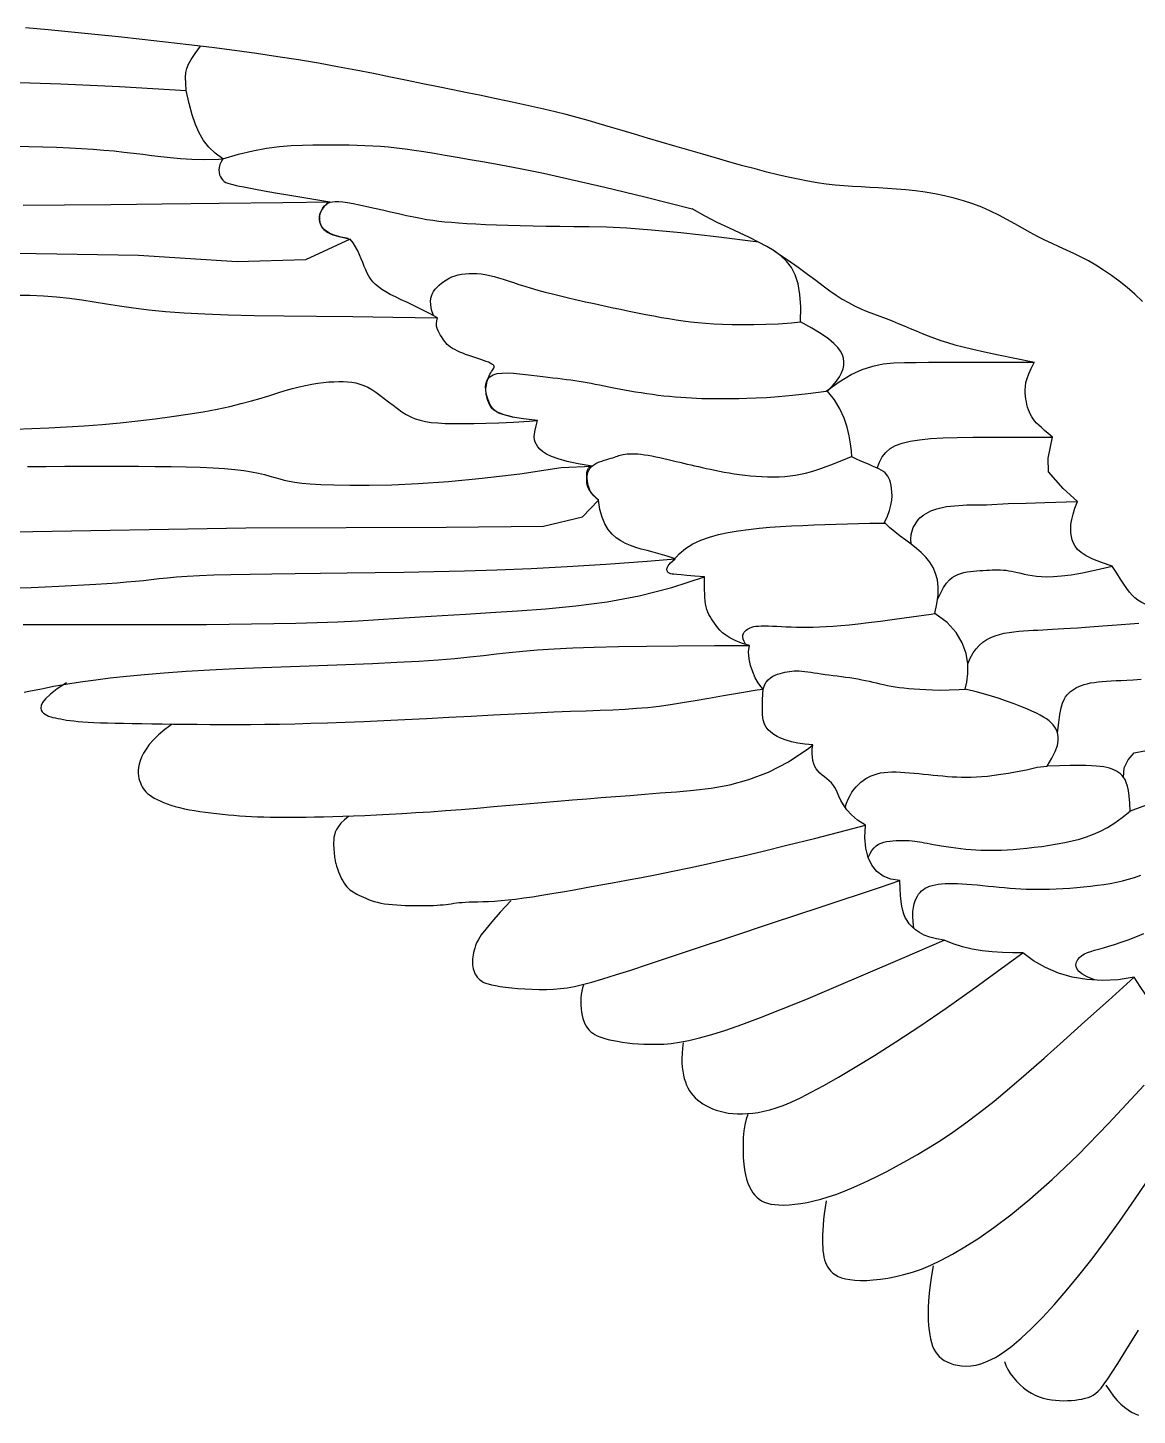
# Model space of a CAD drawing. Header units: millimetres. Extents: x 0 to 687901, y 0 to 346525.
# Drawn here: x 10376.66 to 10394.3, y 16949.99 to 16972.07 of the extents above; entities that cross this region are included whole.
import ezdxf

# ---------------------------------------------------------------- set-up
doc = ezdxf.new("R2010")
doc.units = ezdxf.units.MM
doc.layers.add('ARQ_Vista 01', color=1, linetype='Continuous')

# ---------------------------------------------------------------- blocks, each defined once
blk = doc.blocks.new('BRASÃO ESTADO PARANÁ')
at = {"layer": 'ARQ_Vista 01'}
for points in [[(3293.836, -30993.209), (3293.471, -30992.86), (3293.099, -30992.534), (3292.723, -30992.232), (3292.346, -30991.953), (3291.971, -30991.699), (3291.602, -30991.468), (3291.24, -30991.262), (3290.885, -30991.074), (3290.534, -30990.902), (3290.187, -30990.738), (3289.841, -30990.58), (3289.495, -30990.42), (3289.147, -30990.255), (3288.795, -30990.079), (3288.438, -30989.89), (3288.075, -30989.689), (3287.704, -30989.481), (3287.324, -30989.273), (3286.934, -30989.067), (3286.532, -30988.869), (3286.118, -30988.683), (3285.69, -30988.514), (3285.248, -30988.366), (3284.795, -30988.238), (3284.333, -30988.129), (3283.867, -30988.037), (3283.4, -30987.96), (3282.935, -30987.896), (3282.476, -30987.845), (3282.026, -30987.805), (3281.588, -30987.773), (3281.161, -30987.747), (3280.74, -30987.725), (3280.324, -30987.703), (3279.91, -30987.679), (3279.494, -30987.649), (3279.075, -30987.611), (3278.649, -30987.563), (3278.213, -30987.501), (3277.765, -30987.426), (3277.301, -30987.337), (3276.819, -30987.234), (3276.315, -30987.117), (3275.787, -30986.986), (3275.23, -30986.841), (3274.643, -30986.682), (3274.025, -30986.51), (3273.381, -30986.327), (3272.719, -30986.136), (3272.049, -30985.939), (3271.378, -30985.741), (3270.715, -30985.544), (3270.068, -30985.352), (3269.445, -30985.166), (3268.853, -30984.99), (3268.286, -30984.824), (3267.739, -30984.665), (3267.205, -30984.514), (3266.679, -30984.369), (3266.152, -30984.23), (3265.62, -30984.095), (3265.076, -30983.964), (3264.514, -30983.834), (3263.932, -30983.706), (3263.331, -30983.578), (3262.709, -30983.449), (3262.066, -30983.317), (3261.401, -30983.182), (3260.714, -30983.042), (3260.004, -30982.896), (3259.271, -30982.743), (3258.512, -30982.585), (3257.725, -30982.422), (3256.909, -30982.257), (3256.061, -30982.091), (3255.179, -30981.925), (3254.261, -30981.761), (3253.306, -30981.601), (3252.313, -30981.446), (3251.284, -30981.295), (3250.226, -30981.149), (3249.142, -30981.008), (3248.038, -30980.872), (3246.919, -30980.74), (3245.79, -30980.613), (3244.656, -30980.49), (3243.521, -30980.372), (3242.393, -30980.259), (3241.281, -30980.153), (3240.19, -30980.055)], [(3239.408, -30982.673), (3241.879, -30982.752), (3244.7, -30982.883), (3247.908, -30983.073)], [(3247.908, -30983.073), (3247.881, -30982.719), (3247.87, -30982.44), (3247.883, -30982.211), (3247.928, -30982.006), (3248.013, -30981.802), (3248.147, -30981.573), (3248.336, -30981.294), (3248.59, -30980.94)], [(3249.673, -30986.358), (3249.301, -30986.079), (3248.994, -30985.785), (3248.741, -30985.466), (3248.532, -30985.109), (3248.354, -30984.703), (3248.198, -30984.236), (3248.053, -30983.696), (3247.908, -30983.073)], [(3239.662, -30985.747), (3240.348, -30985.762), (3241.021, -30985.778), (3241.674, -30985.797), (3242.296, -30985.821), (3242.881, -30985.852), (3243.43, -30985.888), (3243.949, -30985.93), (3244.442, -30985.976), (3244.914, -30986.026), (3245.37, -30986.078), (3245.816, -30986.133), (3246.255, -30986.188), (3246.695, -30986.244), (3247.151, -30986.295), (3247.639, -30986.338), (3248.177, -30986.367), (3248.782, -30986.379), (3249.47, -30986.368), (3249.673, -30986.358)], [(3249.673, -30986.358), (3250.415, -30986.135), (3251.112, -30985.967), (3251.766, -30985.847), (3252.379, -30985.766), (3252.954, -30985.718), (3253.492, -30985.693), (3253.995, -30985.683), (3254.468, -30985.682), (3254.911, -30985.682), (3255.329, -30985.684), (3255.729, -30985.687), (3256.114, -30985.694), (3256.491, -30985.706), (3256.864, -30985.724), (3257.238, -30985.749), (3257.619, -30985.781), (3258.012, -30985.823), (3258.423, -30985.875), (3258.855, -30985.935), (3259.316, -30986.005), (3259.811, -30986.085), (3260.344, -30986.173), (3260.921, -30986.271), (3261.548, -30986.378), (3262.237, -30986.497), (3263.024, -30986.64), (3263.952, -30986.819), (3265.063, -30987.049), (3266.402, -30987.344), (3268.011, -30987.718), (3269.933, -30988.185), (3272.21, -30988.759)], [(3249.673, -30986.358), (3249.582, -30986.495), (3249.52, -30986.63), (3249.485, -30986.762), (3249.474, -30986.889), (3249.482, -30987.009), (3249.509, -30987.119), (3249.549, -30987.218), (3249.6, -30987.304), (3249.661, -30987.375), (3249.731, -30987.434), (3249.814, -30987.483), (3249.91, -30987.524), (3250.022, -30987.56), (3250.151, -30987.594), (3250.3, -30987.627), (3250.471, -30987.663), (3250.669, -30987.704), (3250.915, -30987.753), (3251.235, -30987.814), (3251.653, -30987.891), (3252.194, -30987.986), (3252.885, -30988.103), (3253.749, -30988.246), (3254.811, -30988.418)], [(3240.068, -30988.582), (3242.066, -30988.568), (3244.284, -30988.548), (3246.751, -30988.523), (3249.494, -30988.491), (3252.541, -30988.451), (3254.811, -30988.418)], [(3254.811, -30988.418), (3254.648, -30988.537), (3254.523, -30988.655), (3254.431, -30988.771), (3254.368, -30988.884), (3254.33, -30988.995), (3254.311, -30989.101), (3254.307, -30989.202), (3254.314, -30989.298), (3254.327, -30989.387), (3254.347, -30989.47), (3254.375, -30989.547), (3254.41, -30989.618), (3254.455, -30989.684), (3254.509, -30989.746), (3254.573, -30989.803), (3254.649, -30989.857), (3254.737, -30989.907), (3254.837, -30989.953), (3254.952, -30989.998), (3255.083, -30990.041), (3255.231, -30990.082), (3255.396, -30990.123), (3255.581, -30990.164), (3255.787, -30990.206)], [(3255.684, -30990.185), (3255.342, -30990.118), (3255.061, -30990.04), (3254.835, -30989.95), (3254.658, -30989.851), (3254.525, -30989.744), (3254.429, -30989.63), (3254.365, -30989.512), (3254.327, -30989.391), (3254.311, -30989.268), (3254.313, -30989.146), (3254.332, -30989.026), (3254.367, -30988.911), (3254.415, -30988.803), (3254.476, -30988.705), (3254.547, -30988.617), (3254.626, -30988.543), (3254.714, -30988.485), (3254.814, -30988.442), (3254.93, -30988.415), (3255.067, -30988.402), (3255.23, -30988.406), (3255.423, -30988.424), (3255.652, -30988.457), (3255.92, -30988.505), (3256.23, -30988.568), (3256.575, -30988.642), (3256.945, -30988.724), (3257.33, -30988.811), (3257.722, -30988.9), (3258.109, -30988.987), (3258.484, -30989.069), (3258.836, -30989.143), (3259.159, -30989.206), (3259.459, -30989.26), (3259.748, -30989.305), (3260.035, -30989.343), (3260.332, -30989.375), (3260.647, -30989.403), (3260.992, -30989.428), (3261.377, -30989.453), (3261.81, -30989.477), (3262.289, -30989.501), (3262.808, -30989.524), (3263.363, -30989.545), (3263.95, -30989.563), (3264.564, -30989.578), (3265.2, -30989.589), (3265.853, -30989.595), (3266.527, -30989.597), (3267.258, -30989.604), (3268.093, -30989.627), (3269.076, -30989.676), (3270.253, -30989.762), (3271.668, -30989.896), (3273.368, -30990.087), (3275.396, -30990.348)], [(3277.406, -30994.183), (3277.423, -30993.469), (3277.387, -30992.865), (3277.299, -30992.358), (3277.162, -30991.932), (3276.976, -30991.575), (3276.744, -30991.273), (3276.468, -30991.013), (3276.15, -30990.78), (3275.791, -30990.563), (3275.392, -30990.351), (3274.954, -30990.138), (3274.478, -30989.914), (3273.965, -30989.672), (3273.416, -30989.405), (3272.83, -30989.103), (3272.21, -30988.759)], [(3255.787, -30990.206), (3253.642, -30991.202), (3250.352, -30991.302), (3245.613, -30991.003), (3239.729, -30990.903), (3233.645, -30990.903), (3227.611, -30991.75), (3224.12, -30992.098), (3214.795, -30991.75), (3213.697, -30991.252)], [(3259.976, -30993.992), (3259.584, -30993.778), (3259.212, -30993.587), (3258.862, -30993.416), (3258.535, -30993.262), (3258.234, -30993.121), (3257.958, -30992.991), (3257.709, -30992.867), (3257.49, -30992.748), (3257.3, -30992.629), (3257.136, -30992.509), (3256.996, -30992.387), (3256.876, -30992.261), (3256.773, -30992.129), (3256.682, -30991.991), (3256.602, -30991.844), (3256.529, -30991.687), (3256.459, -30991.519), (3256.389, -30991.342), (3256.315, -30991.157), (3256.236, -30990.968), (3256.146, -30990.776), (3256.044, -30990.584), (3255.925, -30990.393), (3255.787, -30990.206)], [(3276.15, -30990.78), (3276.764, -30991.188), (3277.293, -30991.556), (3277.751, -30991.887), (3278.15, -30992.184), (3278.503, -30992.451), (3278.824, -30992.689), (3279.124, -30992.901), (3279.416, -30993.091), (3279.712, -30993.261), (3280.011, -30993.414), (3280.314, -30993.554), (3280.617, -30993.682), (3280.921, -30993.802), (3281.223, -30993.918), (3281.522, -30994.031), (3281.817, -30994.145), (3282.107, -30994.262), (3282.393, -30994.382), (3282.678, -30994.503), (3282.963, -30994.624), (3283.251, -30994.743), (3283.543, -30994.86), (3283.842, -30994.973), (3284.15, -30995.081), (3284.471, -30995.184), (3284.822, -30995.285), (3285.223, -30995.389), (3285.692, -30995.502), (3286.25, -30995.627), (3286.916, -30995.77), (3287.708, -30995.935), (3288.648, -30996.127)], [(3239.737, -30992.897), (3240.402, -30992.91), (3241.051, -30992.941), (3241.682, -30992.989), (3242.294, -30993.054), (3242.888, -30993.132), (3243.477, -30993.221), (3244.077, -30993.317), (3244.704, -30993.415), (3245.374, -30993.513), (3246.103, -30993.604), (3246.907, -30993.687), (3247.802, -30993.755), (3248.804, -30993.808), (3249.927, -30993.847), (3251.185, -30993.875), (3252.591, -30993.897), (3254.159, -30993.916), (3255.904, -30993.936), (3257.838, -30993.96), (3259.976, -30993.992)], [(3259.78, -30993.885), (3259.695, -30993.61), (3259.651, -30993.375), (3259.643, -30993.174), (3259.664, -30993.004), (3259.712, -30992.858), (3259.78, -30992.732), (3259.864, -30992.621), (3259.959, -30992.519), (3260.06, -30992.422), (3260.168, -30992.331), (3260.283, -30992.245), (3260.405, -30992.166), (3260.534, -30992.095), (3260.671, -30992.031), (3260.817, -30991.977), (3260.972, -30991.932), (3261.135, -30991.897), (3261.308, -30991.873), (3261.488, -30991.86), (3261.675, -30991.857), (3261.869, -30991.865), (3262.068, -30991.884), (3262.272, -30991.914), (3262.48, -30991.954), (3262.693, -30992.006), (3262.911, -30992.067), (3263.137, -30992.137), (3263.374, -30992.214), (3263.624, -30992.297), (3263.889, -30992.384), (3264.172, -30992.474), (3264.474, -30992.566), (3264.799, -30992.659), (3265.144, -30992.752), (3265.506, -30992.845), (3265.884, -30992.938), (3266.275, -30993.032), (3266.676, -30993.125), (3267.086, -30993.218), (3267.502, -30993.31), (3267.921, -30993.403), (3268.341, -30993.493), (3268.76, -30993.582), (3269.174, -30993.668), (3269.582, -30993.751), (3269.98, -30993.829), (3270.365, -30993.903), (3270.736, -30993.97), (3271.091, -30994.031), (3271.436, -30994.086), (3271.777, -30994.135), (3272.121, -30994.178), (3272.476, -30994.216), (3272.847, -30994.248), (3273.243, -30994.274), (3273.669, -30994.296), (3274.133, -30994.312), (3274.632, -30994.321), (3275.169, -30994.32), (3275.74, -30994.305), (3276.346, -30994.275), (3276.985, -30994.227), (3277.406, -30994.183)], [(3264.787, -30998.929), (3264.102, -30998.854), (3263.571, -30998.763), (3263.172, -30998.661), (3262.884, -30998.55), (3262.688, -30998.434), (3262.561, -30998.315), (3262.484, -30998.196), (3262.434, -30998.082), (3262.395, -30997.973), (3262.363, -30997.87), (3262.338, -30997.772), (3262.32, -30997.678), (3262.308, -30997.586), (3262.303, -30997.495), (3262.303, -30997.405), (3262.31, -30997.314), (3262.323, -30997.222), (3262.341, -30997.13), (3262.365, -30997.038), (3262.392, -30996.948), (3262.423, -30996.861), (3262.458, -30996.778), (3262.495, -30996.701), (3262.534, -30996.63), (3262.575, -30996.566), (3262.614, -30996.51), (3262.648, -30996.459), (3262.675, -30996.412), (3262.691, -30996.37), (3262.694, -30996.329), (3262.679, -30996.29), (3262.645, -30996.251), (3262.589, -30996.212), (3262.512, -30996.172), (3262.418, -30996.131), (3262.308, -30996.088), (3262.186, -30996.045), (3262.053, -30996), (3261.913, -30995.953), (3261.768, -30995.905), (3261.621, -30995.855), (3261.473, -30995.803), (3261.327, -30995.749), (3261.185, -30995.694), (3261.048, -30995.638), (3260.919, -30995.58), (3260.801, -30995.521), (3260.694, -30995.46), (3260.601, -30995.398), (3260.52, -30995.335), (3260.448, -30995.269), (3260.384, -30995.201), (3260.326, -30995.13), (3260.271, -30995.056), (3260.218, -30994.978), (3260.163, -30994.895), (3260.107, -30994.808), (3260.051, -30994.716), (3260.001, -30994.617), (3259.961, -30994.51), (3259.933, -30994.396), (3259.924, -30994.272), (3259.937, -30994.137), (3259.976, -30993.992)], [(3278.701, -30997.516), (3278.942, -30997.268), (3279.134, -30997.041), (3279.282, -30996.83), (3279.388, -30996.633), (3279.457, -30996.448), (3279.492, -30996.272), (3279.496, -30996.102), (3279.472, -30995.935), (3279.423, -30995.768), (3279.339, -30995.597), (3279.206, -30995.416), (3279.014, -30995.22), (3278.75, -30995.003), (3278.402, -30994.762), (3277.958, -30994.49), (3277.406, -30994.183)], [(3239.668, -30999.338), (3240.485, -30999.312), (3241.315, -30999.278), (3242.157, -30999.234), (3243.01, -30999.179), (3243.87, -30999.112), (3244.73, -30999.033), (3245.582, -30998.945), (3246.415, -30998.847), (3247.222, -30998.74), (3247.991, -30998.626), (3248.716, -30998.506), (3249.386, -30998.379), (3249.995, -30998.248), (3250.547, -30998.114), (3251.048, -30997.981), (3251.504, -30997.849), (3251.921, -30997.722), (3252.306, -30997.603), (3252.665, -30997.493), (3253.005, -30997.395), (3253.329, -30997.311), (3253.641, -30997.24), (3253.939, -30997.182), (3254.223, -30997.136), (3254.495, -30997.101), (3254.753, -30997.076), (3254.998, -30997.061), (3255.23, -30997.054), (3255.45, -30997.055), (3255.659, -30997.066), (3255.859, -30997.088), (3256.054, -30997.124), (3256.244, -30997.174), (3256.433, -30997.242), (3256.623, -30997.329), (3256.816, -30997.436), (3257.013, -30997.565), (3257.214, -30997.711), (3257.42, -30997.868), (3257.628, -30998.031), (3257.839, -30998.195), (3258.05, -30998.354), (3258.263, -30998.503), (3258.476, -30998.635), (3258.689, -30998.748), (3258.908, -30998.84), (3259.14, -30998.914), (3259.393, -30998.972), (3259.673, -30999.015), (3259.988, -30999.046), (3260.343, -30999.065), (3260.748, -30999.075), (3261.207, -30999.077), (3261.722, -30999.071), (3262.296, -30999.056), (3262.929, -30999.032), (3263.623, -30998.999), (3264.378, -30998.956), (3264.787, -30998.929)], [(3278.65, -30997.516), (3279.274, -30997.063), (3279.846, -30996.722), (3280.379, -30996.477), (3280.888, -30996.312), (3281.387, -30996.211), (3281.89, -30996.158), (3282.411, -30996.137), (3282.965, -30996.132), (3283.563, -30996.131), (3284.202, -30996.129), (3284.878, -30996.129), (3285.587, -30996.128), (3286.323, -30996.128), (3287.082, -30996.127), (3287.858, -30996.127), (3288.648, -30996.127)], [(3289.517, -30999.726), (3289.31, -30999.552), (3289.133, -30999.402), (3288.983, -30999.271), (3288.856, -30999.155), (3288.749, -30999.049), (3288.658, -30998.949), (3288.582, -30998.851), (3288.516, -30998.751), (3288.457, -30998.646), (3288.406, -30998.534), (3288.361, -30998.416), (3288.322, -30998.293), (3288.289, -30998.165), (3288.261, -30998.032), (3288.238, -30997.895), (3288.22, -30997.753), (3288.206, -30997.608), (3288.202, -30997.454), (3288.211, -30997.289), (3288.239, -30997.108), (3288.291, -30996.907), (3288.371, -30996.683), (3288.485, -30996.431), (3288.637, -30996.146)], [(3263.663, -30998.78), (3263.429, -30998.72), (3263.231, -30998.669), (3263.065, -30998.622), (3262.926, -30998.571), (3262.808, -30998.512), (3262.707, -30998.438), (3262.618, -30998.342), (3262.536, -30998.219), (3262.458, -30998.064), (3262.388, -30997.886), (3262.332, -30997.692), (3262.297, -30997.493), (3262.288, -30997.297), (3262.313, -30997.113), (3262.376, -30996.952), (3262.484, -30996.822), (3262.642, -30996.73), (3262.842, -30996.673), (3263.077, -30996.645), (3263.34, -30996.641), (3263.621, -30996.656), (3263.912, -30996.683), (3264.206, -30996.718), (3264.493, -30996.755), (3264.768, -30996.788), (3265.03, -30996.819), (3265.28, -30996.848), (3265.519, -30996.874), (3265.748, -30996.9), (3265.967, -30996.925), (3266.178, -30996.951), (3266.382, -30996.977), (3266.58, -30997.005), (3266.774, -30997.035), (3266.966, -30997.067), (3267.159, -30997.101), (3267.354, -30997.137), (3267.555, -30997.175), (3267.763, -30997.216), (3267.981, -30997.259), (3268.21, -30997.304), (3268.449, -30997.351), (3268.698, -30997.399), (3268.955, -30997.448), (3269.218, -30997.496), (3269.486, -30997.543), (3269.757, -30997.588), (3270.031, -30997.63), (3270.305, -30997.669), (3270.579, -30997.704), (3270.852, -30997.736), (3271.123, -30997.764), (3271.391, -30997.789), (3271.656, -30997.81), (3271.916, -30997.828), (3272.171, -30997.843), (3272.42, -30997.855), (3272.669, -30997.863), (3272.922, -30997.869), (3273.185, -30997.872), (3273.464, -30997.873), (3273.763, -30997.871), (3274.088, -30997.868), (3274.444, -30997.863), (3274.838, -30997.856), (3275.281, -30997.842), (3275.785, -30997.818), (3276.362, -30997.778), (3277.024, -30997.717), (3277.782, -30997.632), (3278.65, -30997.516), (3278.711, -30997.506)], [(3279.869, -31000.667), (3279.854, -31000.389), (3279.819, -31000.05), (3279.754, -30999.665), (3279.653, -30999.246), (3279.505, -30998.809), (3279.303, -30998.365), (3279.038, -30997.93), (3278.701, -30997.516)], [(3240.289, -31001.139), (3241.177, -31001.132), (3242.082, -31001.128), (3242.99, -31001.126), (3243.887, -31001.126), (3244.762, -31001.126), (3245.607, -31001.128), (3246.417, -31001.132), (3247.186, -31001.14), (3247.91, -31001.153), (3248.582, -31001.172), (3249.198, -31001.199), (3249.751, -31001.235), (3250.238, -31001.281), (3250.666, -31001.335), (3251.041, -31001.396), (3251.372, -31001.461), (3251.665, -31001.529), (3251.928, -31001.598), (3252.169, -31001.667), (3252.396, -31001.732), (3252.618, -31001.793), (3252.854, -31001.848), (3253.127, -31001.898), (3253.455, -31001.941), (3253.862, -31001.977), (3254.368, -31002.005), (3254.995, -31002.024), (3255.764, -31002.035), (3256.692, -31002.033), (3257.788, -31002.011), (3259.055, -31001.956), (3260.498, -31001.858), (3262.119, -31001.704), (3263.925, -31001.484), (3265.917, -31001.185), (3267.397, -31001.12)], [(3267.397, -31001.12), (3266.735, -31001.006), (3266.2, -31000.89), (3265.777, -31000.773), (3265.451, -31000.655), (3265.206, -31000.537), (3265.026, -31000.42), (3264.896, -31000.305), (3264.8, -31000.193), (3264.726, -31000.083), (3264.672, -30999.972), (3264.638, -30999.852), (3264.624, -30999.719), (3264.632, -30999.565), (3264.661, -30999.387), (3264.713, -30999.177), (3264.787, -30998.929)], [(3281.097, -31001.214), (3281.205, -31000.921), (3281.34, -31000.67), (3281.509, -31000.457), (3281.72, -31000.279), (3281.979, -31000.133), (3282.294, -31000.014), (3282.673, -30999.921), (3283.122, -30999.85), (3283.648, -30999.798), (3284.252, -30999.762), (3284.933, -30999.739), (3285.693, -30999.727), (3286.531, -30999.722), (3287.448, -30999.722), (3288.443, -30999.725), (3289.517, -30999.726)], [(3290.709, -31002.815), (3290.709, -31002.815), (3290.022, -31002.188), (3289.324, -31001.394), (3289.307, -31000.744), (3289.517, -30999.726)], [(3267.714, -31002.753), (3267.55, -31002.602), (3267.42, -31002.466), (3267.321, -31002.342), (3267.249, -31002.228), (3267.199, -31002.121), (3267.168, -31002.019), (3267.151, -31001.92), (3267.145, -31001.821), (3267.147, -31001.721), (3267.156, -31001.62), (3267.174, -31001.52), (3267.202, -31001.422), (3267.242, -31001.328), (3267.293, -31001.239), (3267.358, -31001.157), (3267.436, -31001.083), (3267.53, -31001.019), (3267.635, -31000.963), (3267.749, -31000.915), (3267.867, -31000.873), (3267.986, -31000.836), (3268.103, -31000.803), (3268.213, -31000.773), (3268.313, -31000.744), (3268.402, -31000.716), (3268.479, -31000.688), (3268.55, -31000.661), (3268.616, -31000.635), (3268.681, -31000.611), (3268.747, -31000.589), (3268.818, -31000.57), (3268.897, -31000.553), (3268.986, -31000.54), (3269.086, -31000.53), (3269.197, -31000.524), (3269.318, -31000.522), (3269.45, -31000.525), (3269.593, -31000.534), (3269.747, -31000.549), (3269.912, -31000.57), (3270.087, -31000.597), (3270.272, -31000.63), (3270.462, -31000.668), (3270.657, -31000.71), (3270.854, -31000.754), (3271.051, -31000.799), (3271.245, -31000.845), (3271.435, -31000.891), (3271.618, -31000.935), (3271.797, -31000.977), (3271.973, -31001.019), (3272.148, -31001.06), (3272.325, -31001.102), (3272.505, -31001.143), (3272.69, -31001.185), (3272.883, -31001.228), (3273.085, -31001.272), (3273.297, -31001.317), (3273.517, -31001.362), (3273.746, -31001.405), (3273.984, -31001.447), (3274.229, -31001.487), (3274.482, -31001.524), (3274.743, -31001.557), (3275.01, -31001.585), (3275.282, -31001.608), (3275.558, -31001.624), (3275.834, -31001.634), (3276.11, -31001.637), (3276.383, -31001.63), (3276.651, -31001.615), (3276.912, -31001.59), (3277.166, -31001.554), (3277.413, -31001.508), (3277.657, -31001.452), (3277.899, -31001.387), (3278.143, -31001.313), (3278.392, -31001.23), (3278.647, -31001.139), (3278.911, -31001.04), (3279.187, -31000.934), (3279.478, -31000.819), (3279.785, -31000.696), (3279.869, -31000.662)], [(3281.446, -31003.826), (3281.586, -31003.523), (3281.687, -31003.245), (3281.754, -31002.991), (3281.793, -31002.76), (3281.807, -31002.551), (3281.804, -31002.363), (3281.787, -31002.195), (3281.762, -31002.045), (3281.732, -31001.913), (3281.698, -31001.796), (3281.658, -31001.693), (3281.608, -31001.601), (3281.549, -31001.519), (3281.476, -31001.445), (3281.39, -31001.376), (3281.287, -31001.31), (3281.166, -31001.246), (3281.028, -31001.181), (3280.873, -31001.114), (3280.702, -31001.042), (3280.516, -31000.963), (3280.314, -31000.876), (3280.099, -31000.778), (3279.869, -31000.667)], [(3267.714, -31002.753), (3267.587, -31002.647), (3267.485, -31002.549), (3267.404, -31002.457), (3267.342, -31002.368), (3267.294, -31002.277), (3267.257, -31002.181), (3267.228, -31002.077), (3267.202, -31001.961), (3267.179, -31001.833), (3267.159, -31001.696), (3267.15, -31001.559), (3267.154, -31001.429), (3267.176, -31001.313), (3267.221, -31001.218), (3267.293, -31001.151), (3267.397, -31001.12)], [(3224.388, -31002.298), (3223.966, -31003.525), (3225.201, -31004.161), (3228.009, -31004.684), (3233.023, -31004.909), (3239.611, -31004.273), (3250.775, -31004.086), (3260.393, -31004.049), (3265.072, -31004.012), (3266.943, -31003.563), (3267.714, -31002.753)], [(3271.388, -31005.578), (3271.011, -31005.452), (3270.663, -31005.347), (3270.341, -31005.258), (3270.042, -31005.178), (3269.764, -31005.102), (3269.501, -31005.024), (3269.252, -31004.937), (3269.013, -31004.835), (3268.783, -31004.713), (3268.563, -31004.565), (3268.359, -31004.383), (3268.174, -31004.162), (3268.013, -31003.895), (3267.879, -31003.575), (3267.778, -31003.197), (3267.714, -31002.753)], [(3282.729, -31004.873), (3282.715, -31004.63), (3282.733, -31004.397), (3282.827, -31004.075), (3283.064, -31003.696), (3283.141, -31003.61), (3283.328, -31003.458), (3283.678, -31003.272), (3283.953, -31003.174), (3284.426, -31003.063), (3285.405, -31002.975), (3286.345, -31002.973), (3287.386, -31002.916), (3288.249, -31002.892), (3289.154, -31002.866), (3290.71, -31002.815)], [(3292.386, -31005.923), (3291.865, -31005.753), (3291.451, -31005.589), (3291.131, -31005.431), (3290.891, -31005.277), (3290.718, -31005.124), (3290.598, -31004.971), (3290.517, -31004.816), (3290.463, -31004.658), (3290.423, -31004.493), (3290.398, -31004.319), (3290.391, -31004.131), (3290.403, -31003.923), (3290.439, -31003.692), (3290.5, -31003.434), (3290.59, -31003.143), (3290.71, -31002.815)], [(3271.327, -31005.629), (3271.586, -31005.329), (3271.891, -31005.074), (3272.238, -31004.858), (3272.621, -31004.677), (3273.036, -31004.528), (3273.478, -31004.406), (3273.942, -31004.306), (3274.423, -31004.224), (3274.917, -31004.157), (3275.422, -31004.101), (3275.936, -31004.056), (3276.457, -31004.02), (3276.985, -31003.99), (3277.517, -31003.966), (3278.051, -31003.945), (3278.588, -31003.926), (3279.124, -31003.908), (3279.661, -31003.89), (3280.198, -31003.875), (3280.737, -31003.863), (3281.278, -31003.856), (3281.478, -31003.856)], [(3283.856, -31008.208), (3283.967, -31007.742), (3284.024, -31007.319), (3284.028, -31006.936), (3283.986, -31006.589), (3283.901, -31006.274), (3283.777, -31005.989), (3283.619, -31005.73), (3283.43, -31005.493), (3283.215, -31005.275), (3282.979, -31005.07), (3282.729, -31004.873), (3282.469, -31004.679), (3282.205, -31004.483), (3281.943, -31004.279), (3281.688, -31004.062), (3281.446, -31003.826)], [(3239.764, -31006.972), (3240.455, -31006.944), (3241.131, -31006.916), (3241.781, -31006.888), (3242.404, -31006.858), (3242.996, -31006.827), (3243.558, -31006.794), (3244.087, -31006.76), (3244.582, -31006.724), (3245.042, -31006.687), (3245.466, -31006.648), (3245.855, -31006.608), (3246.227, -31006.566), (3246.601, -31006.525), (3246.999, -31006.485), (3247.441, -31006.446), (3247.948, -31006.41), (3248.539, -31006.377), (3249.235, -31006.349), (3250.052, -31006.326), (3250.984, -31006.307), (3252.019, -31006.291), (3253.147, -31006.276), (3254.357, -31006.262), (3255.637, -31006.247), (3256.976, -31006.229), (3258.364, -31006.208), (3259.794, -31006.182), (3261.277, -31006.147), (3262.829, -31006.099), (3264.467, -31006.033), (3266.205, -31005.946), (3268.061, -31005.832), (3270.05, -31005.689), (3271.388, -31005.578)], [(3272.808, -31006.436), (3272.33, -31006.4), (3271.958, -31006.372), (3271.678, -31006.35), (3271.474, -31006.332), (3271.333, -31006.318), (3271.24, -31006.306), (3271.181, -31006.295), (3271.141, -31006.283), (3271.108, -31006.269), (3271.08, -31006.252), (3271.056, -31006.233), (3271.037, -31006.211), (3271.022, -31006.186), (3271.011, -31006.159), (3271.003, -31006.128), (3270.999, -31006.095), (3270.999, -31006.057), (3271.006, -31006.015), (3271.023, -31005.967), (3271.054, -31005.911), (3271.103, -31005.846), (3271.172, -31005.769), (3271.266, -31005.68), (3271.388, -31005.578)], [(3283.996, -31007.531), (3284.144, -31007.211), (3284.287, -31006.952), (3284.426, -31006.748), (3284.562, -31006.591), (3284.698, -31006.472), (3284.834, -31006.385), (3284.973, -31006.321), (3285.115, -31006.274), (3285.263, -31006.236), (3285.415, -31006.205), (3285.569, -31006.181), (3285.725, -31006.163), (3285.882, -31006.148), (3286.037, -31006.137), (3286.189, -31006.128), (3286.338, -31006.121), (3286.482, -31006.114), (3286.621, -31006.108), (3286.758, -31006.104), (3286.891, -31006.103), (3287.023, -31006.106), (3287.155, -31006.113), (3287.286, -31006.125), (3287.419, -31006.144), (3287.554, -31006.169), (3287.693, -31006.199), (3287.838, -31006.233), (3287.993, -31006.27), (3288.158, -31006.306), (3288.337, -31006.342), (3288.532, -31006.375), (3288.745, -31006.404), (3288.98, -31006.426), (3289.25, -31006.436), (3289.568, -31006.429), (3289.949, -31006.398), (3290.408, -31006.338), (3290.957, -31006.242), (3291.612, -31006.106), (3292.386, -31005.923)], [(3296.261, -31008.48), (3295.694, -31008.32), (3295.213, -31008.181), (3294.81, -31008.059), (3294.476, -31007.95), (3294.198, -31007.849), (3293.97, -31007.753), (3293.779, -31007.656), (3293.617, -31007.555), (3293.474, -31007.444), (3293.343, -31007.319), (3293.215, -31007.174), (3293.085, -31007.001), (3292.944, -31006.796), (3292.786, -31006.552), (3292.602, -31006.263), (3292.386, -31005.923)], [(3240.077, -31008.724), (3240.883, -31008.725), (3241.748, -31008.726), (3242.665, -31008.726), (3243.627, -31008.727), (3244.627, -31008.727), (3245.659, -31008.727), (3246.716, -31008.726), (3247.79, -31008.725), (3248.875, -31008.722), (3249.963, -31008.715), (3251.046, -31008.704), (3252.117, -31008.687), (3253.168, -31008.664), (3254.192, -31008.633), (3255.186, -31008.594), (3256.161, -31008.547), (3257.134, -31008.493), (3258.12, -31008.433), (3259.136, -31008.369), (3260.198, -31008.301), (3261.322, -31008.23), (3262.523, -31008.157), (3263.813, -31008.079), (3265.185, -31007.98), (3266.624, -31007.839), (3268.119, -31007.634), (3269.657, -31007.346), (3271.224, -31006.954), (3272.808, -31006.436)], [(3274.963, -31009.741), (3274.581, -31009.621), (3274.269, -31009.498), (3274.02, -31009.374), (3273.822, -31009.25), (3273.666, -31009.126), (3273.543, -31009.005), (3273.444, -31008.887), (3273.358, -31008.773), (3273.278, -31008.664), (3273.203, -31008.559), (3273.133, -31008.455), (3273.068, -31008.35), (3273.01, -31008.243), (3272.959, -31008.13), (3272.916, -31008.011), (3272.88, -31007.883), (3272.853, -31007.744), (3272.833, -31007.593), (3272.82, -31007.431), (3272.812, -31007.257), (3272.808, -31007.071), (3272.806, -31006.872), (3272.807, -31006.661), (3272.808, -31006.436)], [(3240.123, -31011.976), (3240.351, -31011.936), (3240.597, -31011.887), (3240.87, -31011.831), (3241.178, -31011.769), (3241.531, -31011.7), (3241.938, -31011.627), (3242.407, -31011.548), (3242.948, -31011.466), (3243.564, -31011.381), (3244.259, -31011.296), (3245.036, -31011.21), (3245.899, -31011.127), (3246.851, -31011.048), (3247.896, -31010.973), (3249.036, -31010.905), (3250.27, -31010.845), (3251.572, -31010.79), (3252.912, -31010.741), (3254.258, -31010.693), (3255.58, -31010.646), (3256.846, -31010.598), (3258.025, -31010.546), (3259.086, -31010.489), (3260.009, -31010.426), (3260.813, -31010.358), (3261.527, -31010.286), (3262.181, -31010.213), (3262.804, -31010.141), (3263.425, -31010.071), (3264.075, -31010.006), (3264.783, -31009.947), (3265.576, -31009.896), (3266.476, -31009.852), (3267.502, -31009.817), (3268.675, -31009.788), (3270.015, -31009.767), (3271.541, -31009.752), (3273.273, -31009.743), (3274.963, -31009.741)], [(3274.772, -31009.681), (3274.701, -31009.545), (3274.659, -31009.427), (3274.642, -31009.326), (3274.646, -31009.239), (3274.668, -31009.165), (3274.704, -31009.102), (3274.751, -31009.047), (3274.804, -31008.999), (3274.861, -31008.956), (3274.923, -31008.917), (3274.993, -31008.884), (3275.073, -31008.856), (3275.164, -31008.833), (3275.269, -31008.815), (3275.391, -31008.803), (3275.53, -31008.797), (3275.689, -31008.796), (3275.867, -31008.8), (3276.061, -31008.807), (3276.271, -31008.817), (3276.493, -31008.828), (3276.727, -31008.839), (3276.97, -31008.849), (3277.22, -31008.856), (3277.478, -31008.861), (3277.745, -31008.861), (3278.024, -31008.857), (3278.321, -31008.847), (3278.638, -31008.832), (3278.979, -31008.809), (3279.347, -31008.779), (3279.746, -31008.741), (3280.184, -31008.694), (3280.679, -31008.635), (3281.254, -31008.562), (3281.931, -31008.472), (3282.735, -31008.363), (3283.686, -31008.231), (3283.856, -31008.207)], [(3285.327, -31011.832), (3285.403, -31011.495), (3285.449, -31011.085), (3285.442, -31010.621), (3285.361, -31010.124), (3285.183, -31009.614), (3284.887, -31009.111), (3284.452, -31008.636), (3283.856, -31008.208)], [(3285.442, -31010.621), (3285.562, -31010.341), (3285.697, -31010.099), (3285.844, -31009.893), (3286.005, -31009.718), (3286.177, -31009.572), (3286.361, -31009.45), (3286.556, -31009.351), (3286.761, -31009.269), (3286.976, -31009.203), (3287.198, -31009.151), (3287.426, -31009.109), (3287.658, -31009.078), (3287.893, -31009.054), (3288.128, -31009.035), (3288.361, -31009.021), (3288.592, -31009.009), (3288.818, -31008.997), (3289.045, -31008.985), (3289.278, -31008.972), (3289.522, -31008.959), (3289.783, -31008.943), (3290.066, -31008.926), (3290.377, -31008.906), (3290.72, -31008.884), (3291.1, -31008.857), (3291.509, -31008.829), (3291.937, -31008.798), (3292.376, -31008.766), (3292.817, -31008.734), (3293.249, -31008.703), (3293.664, -31008.672)], [(3275.622, -31011.833), (3275.508, -31011.715), (3275.376, -31011.528), (3275.241, -31011.286), (3275.115, -31011.004), (3275.01, -31010.695), (3274.942, -31010.372), (3274.921, -31010.05), (3274.963, -31009.741)], [(3275.622, -31011.833), (3275.684, -31011.649), (3275.764, -31011.5), (3275.858, -31011.381), (3275.963, -31011.288), (3276.076, -31011.217), (3276.193, -31011.162), (3276.313, -31011.119), (3276.431, -31011.084), (3276.546, -31011.053), (3276.658, -31011.025), (3276.769, -31011.002), (3276.879, -31010.983), (3276.991, -31010.969), (3277.105, -31010.96), (3277.223, -31010.956), (3277.347, -31010.959), (3277.477, -31010.968), (3277.614, -31010.982), (3277.758, -31011.001), (3277.91, -31011.023), (3278.068, -31011.048), (3278.235, -31011.075), (3278.408, -31011.102), (3278.59, -31011.129), (3278.779, -31011.154), (3278.974, -31011.18), (3279.173, -31011.204), (3279.375, -31011.23), (3279.577, -31011.256), (3279.778, -31011.284), (3279.975, -31011.313), (3280.167, -31011.346), (3280.353, -31011.381), (3280.533, -31011.419), (3280.709, -31011.459), (3280.883, -31011.499), (3281.056, -31011.54), (3281.229, -31011.58), (3281.405, -31011.619), (3281.584, -31011.655), (3281.769, -31011.69), (3281.961, -31011.721), (3282.165, -31011.75), (3282.381, -31011.776), (3282.613, -31011.8), (3282.864, -31011.822), (3283.137, -31011.841), (3283.433, -31011.858), (3283.759, -31011.873), (3284.125, -31011.88), (3284.547, -31011.875), (3285.038, -31011.854), (3285.327, -31011.832)], [(3289.762, -31013.941), (3289.813, -31013.443), (3289.87, -31013.047), (3289.931, -31012.74), (3289.997, -31012.506), (3290.068, -31012.333), (3290.142, -31012.205), (3290.22, -31012.109), (3290.301, -31012.03), (3290.385, -31011.957), (3290.473, -31011.888), (3290.568, -31011.823), (3290.669, -31011.763), (3290.78, -31011.707), (3290.901, -31011.657), (3291.033, -31011.612), (3291.179, -31011.573), (3291.339, -31011.54), (3291.513, -31011.513), (3291.701, -31011.49), (3291.902, -31011.471), (3292.114, -31011.454), (3292.338, -31011.44), (3292.573, -31011.427), (3292.818, -31011.414), (3293.079, -31011.4), (3293.387, -31011.383), (3293.782, -31011.36)], [(3242.16, -31011.528), (3241.713, -31011.829), (3241.382, -31012.085), (3241.152, -31012.299), (3241.008, -31012.477), (3240.935, -31012.623), (3240.917, -31012.743), (3240.94, -31012.84), (3240.99, -31012.92), (3241.052, -31012.987), (3241.124, -31013.043), (3241.207, -31013.09), (3241.298, -31013.129), (3241.398, -31013.163), (3241.506, -31013.191), (3241.622, -31013.218), (3241.744, -31013.243), (3241.873, -31013.268), (3242.011, -31013.293), (3242.162, -31013.319), (3242.327, -31013.343), (3242.51, -31013.366), (3242.713, -31013.388), (3242.94, -31013.408), (3243.193, -31013.425), (3243.475, -31013.44), (3243.785, -31013.452), (3244.125, -31013.462), (3244.493, -31013.471), (3244.889, -31013.478), (3245.314, -31013.485), (3245.767, -31013.491), (3246.249, -31013.498), (3246.758, -31013.505), (3247.294, -31013.512), (3247.855, -31013.519), (3248.439, -31013.525), (3249.047, -31013.529), (3249.676, -31013.531), (3250.324, -31013.531), (3250.991, -31013.528), (3251.676, -31013.522), (3252.384, -31013.512), (3253.119, -31013.497), (3253.887, -31013.478), (3254.694, -31013.454), (3255.544, -31013.424), (3256.443, -31013.388), (3257.396, -31013.345), (3258.404, -31013.297), (3259.454, -31013.243), (3260.525, -31013.186), (3261.599, -31013.129), (3262.658, -31013.073), (3263.683, -31013.02), (3264.655, -31012.972), (3265.556, -31012.931), (3266.371, -31012.898), (3267.109, -31012.872), (3267.782, -31012.847), (3268.404, -31012.823), (3268.985, -31012.794), (3269.54, -31012.758), (3270.081, -31012.711), (3270.621, -31012.651), (3271.172, -31012.574), (3271.745, -31012.483), (3272.352, -31012.378), (3273.003, -31012.263), (3273.71, -31012.14), (3274.482, -31012.01), (3275.332, -31011.875), (3275.622, -31011.833)], [(3277.998, -31014.507), (3277.619, -31014.476), (3277.282, -31014.429), (3276.984, -31014.366), (3276.722, -31014.29), (3276.494, -31014.204), (3276.296, -31014.11), (3276.125, -31014.009), (3275.98, -31013.903), (3275.858, -31013.794), (3275.758, -31013.668), (3275.68, -31013.514), (3275.624, -31013.317), (3275.59, -31013.064), (3275.579, -31012.742), (3275.589, -31012.336), (3275.622, -31011.833)], [(3289.255, -31015.537), (3289.488, -31015.154), (3289.65, -31014.826), (3289.748, -31014.547), (3289.793, -31014.31), (3289.795, -31014.111), (3289.762, -31013.941), (3289.703, -31013.797), (3289.629, -31013.671), (3289.547, -31013.558), (3289.455, -31013.455), (3289.351, -31013.359), (3289.231, -31013.268), (3289.091, -31013.178), (3288.93, -31013.087), (3288.744, -31012.993), (3288.529, -31012.892), (3288.282, -31012.782), (3288, -31012.664), (3287.678, -31012.538), (3287.312, -31012.406), (3286.898, -31012.268), (3286.432, -31012.126), (3285.909, -31011.98), (3285.327, -31011.832)], [(3292.93, -31016.075), (3292.93, -31016.075), (3292.963, -31015.62), (3293.156, -31015.236), (3293.434, -31014.9), (3293.929, -31014.799), (3294.498, -31014.814), (3294.841, -31014.761), (3295.491, -31014.605), (3296.898, -31014.151), (3297.515, -31013.908), (3298.075, -31013.677), (3298.507, -31013.498), (3299.48, -31013.011), (3299.912, -31012.73), (3300.389, -31012.419)], [(3247.234, -31013.511), (3246.879, -31013.782), (3246.581, -31014.038), (3246.335, -31014.277), (3246.134, -31014.503), (3245.975, -31014.715), (3245.851, -31014.913), (3245.758, -31015.1), (3245.69, -31015.275), (3245.643, -31015.44), (3245.614, -31015.595), (3245.6, -31015.74), (3245.601, -31015.876), (3245.614, -31016.003), (3245.636, -31016.122), (3245.667, -31016.233), (3245.703, -31016.337), (3245.744, -31016.434), (3245.791, -31016.525), (3245.844, -31016.611), (3245.904, -31016.693), (3245.974, -31016.771), (3246.054, -31016.847), (3246.146, -31016.921), (3246.251, -31016.994), (3246.37, -31017.067), (3246.503, -31017.139), (3246.65, -31017.21), (3246.811, -31017.28), (3246.986, -31017.347), (3247.174, -31017.411), (3247.375, -31017.472), (3247.59, -31017.529), (3247.818, -31017.582), (3248.057, -31017.63), (3248.306, -31017.674), (3248.563, -31017.715), (3248.827, -31017.752), (3249.096, -31017.786), (3249.368, -31017.817), (3249.642, -31017.845), (3249.916, -31017.871), (3250.191, -31017.895), (3250.469, -31017.917), (3250.75, -31017.936), (3251.036, -31017.952), (3251.329, -31017.966), (3251.628, -31017.977), (3251.937, -31017.985), (3252.255, -31017.991), (3252.585, -31017.993), (3252.929, -31017.993), (3253.291, -31017.991), (3253.671, -31017.985), (3254.073, -31017.978), (3254.499, -31017.968), (3254.95, -31017.955), (3255.431, -31017.94), (3255.94, -31017.923), (3256.479, -31017.901), (3257.048, -31017.876), (3257.648, -31017.847), (3258.279, -31017.812), (3258.942, -31017.771), (3259.638, -31017.724), (3260.365, -31017.671), (3261.118, -31017.612), (3261.889, -31017.549), (3262.67, -31017.483), (3263.453, -31017.416), (3264.23, -31017.349), (3264.995, -31017.283), (3265.738, -31017.219), (3266.456, -31017.159), (3267.155, -31017.103), (3267.843, -31017.048), (3268.53, -31016.993), (3269.225, -31016.939), (3269.937, -31016.883), (3270.675, -31016.825), (3271.449, -31016.763), (3272.265, -31016.692), (3273.12, -31016.59), (3274.01, -31016.43), (3274.928, -31016.185), (3275.871, -31015.828), (3276.832, -31015.333), (3277.807, -31014.672), (3277.998, -31014.507)], [(3280.527, -31018.374), (3280.153, -31018.126), (3279.863, -31017.88), (3279.642, -31017.637), (3279.477, -31017.403), (3279.354, -31017.18), (3279.258, -31016.972), (3279.176, -31016.782), (3279.095, -31016.614), (3279.002, -31016.469), (3278.899, -31016.345), (3278.789, -31016.237), (3278.675, -31016.14), (3278.561, -31016.051), (3278.45, -31015.963), (3278.346, -31015.874), (3278.252, -31015.778), (3278.171, -31015.672), (3278.103, -31015.553), (3278.05, -31015.42), (3278.011, -31015.272), (3277.986, -31015.109), (3277.975, -31014.927), (3277.979, -31014.727), (3277.998, -31014.507)], [(3279.56, -31017.52), (3279.628, -31017.308), (3279.705, -31017.116), (3279.79, -31016.944), (3279.883, -31016.789), (3279.982, -31016.65), (3280.087, -31016.526), (3280.196, -31016.413), (3280.31, -31016.312), (3280.427, -31016.22), (3280.548, -31016.137), (3280.675, -31016.064), (3280.808, -31016), (3280.949, -31015.946), (3281.098, -31015.901), (3281.257, -31015.865), (3281.427, -31015.84), (3281.609, -31015.824), (3281.801, -31015.817), (3282.002, -31015.817), (3282.211, -31015.824), (3282.427, -31015.836), (3282.647, -31015.853), (3282.871, -31015.873), (3283.098, -31015.895), (3283.326, -31015.918), (3283.555, -31015.942), (3283.784, -31015.965), (3284.013, -31015.987), (3284.241, -31016.008), (3284.47, -31016.027), (3284.697, -31016.042), (3284.923, -31016.055), (3285.148, -31016.063), (3285.376, -31016.066), (3285.611, -31016.063), (3285.857, -31016.053), (3286.119, -31016.036), (3286.401, -31016.01), (3286.707, -31015.975), (3287.041, -31015.929), (3287.408, -31015.872), (3287.815, -31015.799), (3288.267, -31015.707), (3288.773, -31015.591), (3289.255, -31015.537)], [(3293.243, -31017.705), (3293.224, -31017.308), (3293.196, -31016.979), (3293.158, -31016.711), (3293.113, -31016.494), (3293.059, -31016.322), (3292.998, -31016.185), (3292.93, -31016.075), (3292.856, -31015.983), (3292.776, -31015.904), (3292.689, -31015.835), (3292.595, -31015.774), (3292.492, -31015.722), (3292.379, -31015.677), (3292.256, -31015.638), (3292.121, -31015.605), (3291.974, -31015.577), (3291.811, -31015.554), (3291.623, -31015.535), (3291.396, -31015.521), (3291.118, -31015.512), (3290.778, -31015.509), (3290.362, -31015.512), (3289.858, -31015.521), (3289.255, -31015.537)], [(3296.922, -31018.913), (3296.864, -31018.476), (3296.78, -31018.122), (3296.673, -31017.841), (3296.547, -31017.623), (3296.403, -31017.458), (3296.246, -31017.336), (3296.079, -31017.249), (3295.903, -31017.185), (3295.719, -31017.14), (3295.518, -31017.114), (3295.287, -31017.115), (3295.013, -31017.147), (3294.685, -31017.216), (3294.288, -31017.329), (3293.812, -31017.49), (3293.243, -31017.705)], [(3255.718, -31017.937), (3255.505, -31018.113), (3255.34, -31018.277), (3255.215, -31018.431), (3255.124, -31018.576), (3255.063, -31018.714), (3255.025, -31018.845), (3255.003, -31018.972), (3254.993, -31019.095), (3254.988, -31019.216), (3254.988, -31019.334), (3254.992, -31019.447), (3254.998, -31019.556), (3255.007, -31019.659), (3255.016, -31019.754), (3255.026, -31019.841), (3255.036, -31019.919), (3255.045, -31019.987), (3255.053, -31020.048), (3255.062, -31020.105), (3255.073, -31020.16), (3255.087, -31020.216), (3255.103, -31020.277), (3255.125, -31020.345), (3255.151, -31020.424), (3255.184, -31020.514), (3255.222, -31020.614), (3255.266, -31020.722), (3255.315, -31020.833), (3255.369, -31020.944), (3255.427, -31021.053), (3255.488, -31021.157), (3255.553, -31021.251), (3255.621, -31021.334), (3255.691, -31021.407), (3255.766, -31021.472), (3255.845, -31021.53), (3255.927, -31021.583), (3256.015, -31021.633), (3256.107, -31021.682), (3256.205, -31021.731), (3256.309, -31021.783), (3256.419, -31021.835), (3256.536, -31021.887), (3256.661, -31021.939), (3256.795, -31021.989), (3256.939, -31022.035), (3257.093, -31022.078), (3257.259, -31022.115), (3257.436, -31022.146), (3257.623, -31022.171), (3257.817, -31022.192), (3258.018, -31022.207), (3258.223, -31022.219), (3258.43, -31022.228), (3258.637, -31022.233), (3258.841, -31022.236), (3259.042, -31022.238), (3259.238, -31022.237), (3259.428, -31022.235), (3259.611, -31022.231), (3259.786, -31022.225), (3259.952, -31022.216), (3260.108, -31022.206), (3260.253, -31022.193), (3260.387, -31022.179), (3260.512, -31022.162), (3260.634, -31022.145), (3260.756, -31022.128), (3260.881, -31022.111), (3261.014, -31022.096), (3261.158, -31022.083), (3261.318, -31022.072), (3261.497, -31022.064), (3261.696, -31022.058), (3261.917, -31022.052), (3262.159, -31022.045), (3262.424, -31022.034), (3262.713, -31022.018), (3263.026, -31021.994), (3263.364, -31021.963), (3263.729, -31021.921), (3264.122, -31021.87), (3264.542, -31021.809), (3264.993, -31021.739), (3265.474, -31021.659), (3265.987, -31021.572), (3266.533, -31021.476), (3267.114, -31021.373), (3267.73, -31021.262), (3268.379, -31021.143), (3269.059, -31021.016), (3269.77, -31020.881), (3270.509, -31020.736), (3271.273, -31020.583), (3272.062, -31020.42), (3272.874, -31020.247), (3273.713, -31020.062), (3274.613, -31019.856), (3275.613, -31019.619), (3276.755, -31019.339), (3278.079, -31019.006), (3279.624, -31018.61), (3280.527, -31018.374)], [(3280.659, -31019.923), (3280.75, -31019.737), (3280.845, -31019.585), (3280.945, -31019.463), (3281.051, -31019.366), (3281.163, -31019.292), (3281.283, -31019.236), (3281.411, -31019.195), (3281.548, -31019.164), (3281.695, -31019.14), (3281.848, -31019.123), (3282.007, -31019.111), (3282.167, -31019.105), (3282.326, -31019.103), (3282.48, -31019.106), (3282.629, -31019.113), (3282.767, -31019.123), (3282.895, -31019.136), (3283.014, -31019.153), (3283.13, -31019.171), (3283.246, -31019.193), (3283.368, -31019.217), (3283.498, -31019.243), (3283.643, -31019.271), (3283.805, -31019.302), (3283.989, -31019.334), (3284.191, -31019.367), (3284.408, -31019.401), (3284.637, -31019.434), (3284.875, -31019.466), (3285.117, -31019.495), (3285.36, -31019.521), (3285.601, -31019.543), (3285.837, -31019.56), (3286.071, -31019.573), (3286.307, -31019.58), (3286.547, -31019.581), (3286.796, -31019.578), (3287.058, -31019.569), (3287.335, -31019.554), (3287.632, -31019.534), (3287.95, -31019.508), (3288.288, -31019.475), (3288.64, -31019.436), (3289.001, -31019.39), (3289.369, -31019.336), (3289.737, -31019.275), (3290.102, -31019.205), (3290.46, -31019.126), (3290.807, -31019.038), (3291.146, -31018.934), (3291.481, -31018.811), (3291.816, -31018.662), (3292.156, -31018.482), (3292.504, -31018.267), (3292.865, -31018.009), (3293.243, -31017.705)], [(3282.178, -31021.036), (3281.745, -31020.968), (3281.377, -31020.821), (3281.073, -31020.597), (3280.833, -31020.297), (3280.659, -31019.923), (3280.549, -31019.477), (3280.505, -31018.96), (3280.527, -31018.374)], [(3282.851, -31023.326), (3282.82, -31023.015), (3282.808, -31022.747), (3282.813, -31022.517), (3282.834, -31022.321), (3282.868, -31022.155), (3282.912, -31022.013), (3282.965, -31021.89), (3283.024, -31021.784), (3283.087, -31021.688), (3283.156, -31021.603), (3283.231, -31021.527), (3283.313, -31021.46), (3283.404, -31021.402), (3283.504, -31021.351), (3283.615, -31021.307), (3283.737, -31021.27), (3283.872, -31021.239), (3284.02, -31021.214), (3284.18, -31021.194), (3284.353, -31021.181), (3284.539, -31021.173), (3284.737, -31021.171), (3284.947, -31021.175), (3285.169, -31021.185), (3285.403, -31021.2), (3285.647, -31021.219), (3285.9, -31021.243), (3286.158, -31021.269), (3286.421, -31021.296), (3286.685, -31021.323), (3286.95, -31021.35), (3287.213, -31021.375), (3287.473, -31021.397), (3287.731, -31021.416), (3287.99, -31021.431), (3288.252, -31021.442), (3288.52, -31021.45), (3288.795, -31021.453), (3289.08, -31021.452), (3289.378, -31021.446), (3289.69, -31021.434), (3290.012, -31021.418), (3290.342, -31021.396), (3290.677, -31021.37), (3291.012, -31021.339), (3291.344, -31021.303), (3291.67, -31021.263), (3291.986, -31021.218), (3292.29, -31021.168), (3292.584, -31021.112), (3292.874, -31021.047), (3293.163, -31020.97), (3293.456, -31020.881), (3293.757, -31020.776)], [(3291.536, -31025.812), (3291.178, -31025.668), (3290.922, -31025.52), (3290.755, -31025.372), (3290.664, -31025.225), (3290.638, -31025.084), (3290.664, -31024.952), (3290.728, -31024.831), (3290.82, -31024.725), (3290.928, -31024.636), (3291.051, -31024.561), (3291.193, -31024.496), (3291.353, -31024.438), (3291.534, -31024.382), (3291.738, -31024.324), (3291.966, -31024.26), (3292.22, -31024.188), (3292.501, -31024.102), (3292.81, -31024), (3293.147, -31023.88), (3293.513, -31023.739), (3293.908, -31023.574)], [(3263.497, -31022.002), (3262.982, -31022.561), (3262.585, -31023.011), (3262.29, -31023.367), (3262.08, -31023.645), (3261.938, -31023.86), (3261.849, -31024.027), (3261.796, -31024.16), (3261.762, -31024.276), (3261.734, -31024.386), (3261.709, -31024.494), (3261.689, -31024.599), (3261.672, -31024.702), (3261.66, -31024.802), (3261.654, -31024.9), (3261.654, -31024.997), (3261.66, -31025.091), (3261.672, -31025.184), (3261.691, -31025.274), (3261.717, -31025.362), (3261.75, -31025.446), (3261.789, -31025.527), (3261.835, -31025.604), (3261.887, -31025.675), (3261.945, -31025.742), (3262.01, -31025.803), (3262.086, -31025.859), (3262.176, -31025.911), (3262.284, -31025.958), (3262.415, -31026.002), (3262.571, -31026.043), (3262.758, -31026.082), (3262.98, -31026.119), (3263.237, -31026.155), (3263.527, -31026.188), (3263.841, -31026.217), (3264.173, -31026.241), (3264.517, -31026.258), (3264.865, -31026.266), (3265.212, -31026.265), (3265.549, -31026.253), (3265.876, -31026.228), (3266.205, -31026.186), (3266.555, -31026.122), (3266.944, -31026.034), (3267.391, -31025.915), (3267.912, -31025.763), (3268.528, -31025.572), (3269.254, -31025.338), (3270.118, -31025.055), (3271.168, -31024.706), (3272.464, -31024.274), (3274.063, -31023.74), (3276.021, -31023.086), (3278.398, -31022.293), (3281.25, -31021.344), (3282.178, -31021.036)], [(3284.312, -31023.903), (3283.945, -31023.841), (3283.628, -31023.756), (3283.356, -31023.651), (3283.125, -31023.53), (3282.931, -31023.397), (3282.77, -31023.255), (3282.638, -31023.107), (3282.531, -31022.956), (3282.444, -31022.805), (3282.375, -31022.646), (3282.322, -31022.471), (3282.28, -31022.27), (3282.247, -31022.035), (3282.222, -31021.757), (3282.199, -31021.427), (3282.178, -31021.036)], [(3266.995, -31026.062), (3266.946, -31026.195), (3266.908, -31026.344), (3266.881, -31026.506), (3266.864, -31026.676), (3266.858, -31026.851), (3266.861, -31027.027), (3266.872, -31027.199), (3266.892, -31027.364), (3266.92, -31027.518), (3266.955, -31027.661), (3266.999, -31027.793), (3267.05, -31027.914), (3267.11, -31028.025), (3267.178, -31028.126), (3267.254, -31028.218), (3267.339, -31028.3), (3267.432, -31028.373), (3267.536, -31028.438), (3267.65, -31028.496), (3267.776, -31028.549), (3267.915, -31028.596), (3268.068, -31028.64), (3268.237, -31028.68), (3268.423, -31028.72), (3268.626, -31028.758), (3268.846, -31028.794), (3269.083, -31028.828), (3269.337, -31028.857), (3269.607, -31028.88), (3269.892, -31028.896), (3270.194, -31028.904), (3270.511, -31028.902), (3270.844, -31028.889), (3271.205, -31028.859), (3271.604, -31028.804), (3272.054, -31028.72), (3272.566, -31028.599), (3273.153, -31028.435), (3273.827, -31028.222), (3274.599, -31027.954), (3275.484, -31027.622), (3276.5, -31027.221), (3277.669, -31026.743), (3279.014, -31026.18), (3280.555, -31025.524), (3282.314, -31024.767), (3284.312, -31023.903)], [(3288.088, -31024.501), (3287.598, -31024.507), (3287.106, -31024.494), (3286.615, -31024.461), (3286.13, -31024.406), (3285.653, -31024.324), (3285.188, -31024.215), (3284.74, -31024.076), (3284.312, -31023.903)], [(3271.771, -31028.832), (3271.739, -31029.091), (3271.72, -31029.337), (3271.712, -31029.57), (3271.716, -31029.791), (3271.731, -31030), (3271.756, -31030.197), (3271.789, -31030.381), (3271.831, -31030.553), (3271.881, -31030.713), (3271.939, -31030.862), (3272.005, -31031.001), (3272.08, -31031.131), (3272.164, -31031.252), (3272.257, -31031.366), (3272.36, -31031.473), (3272.472, -31031.575), (3272.595, -31031.673), (3272.728, -31031.765), (3272.871, -31031.851), (3273.024, -31031.931), (3273.188, -31032.003), (3273.362, -31032.067), (3273.546, -31032.123), (3273.74, -31032.169), (3273.945, -31032.204), (3274.159, -31032.229), (3274.384, -31032.243), (3274.618, -31032.245), (3274.862, -31032.234), (3275.115, -31032.21), (3275.378, -31032.173), (3275.65, -31032.121), (3275.932, -31032.054), (3276.237, -31031.963), (3276.576, -31031.842), (3276.962, -31031.681), (3277.408, -31031.473), (3277.926, -31031.209), (3278.529, -31030.882), (3279.231, -31030.482), (3280.041, -31030.003), (3280.962, -31029.437), (3281.997, -31028.78), (3283.145, -31028.024), (3284.407, -31027.163), (3285.786, -31026.193), (3287.281, -31025.106), (3288.088, -31024.501)], [(3293.445, -31025.683), (3292.664, -31025.8), (3291.904, -31025.834), (3291.169, -31025.79), (3290.465, -31025.67), (3289.8, -31025.477), (3289.177, -31025.216), (3288.605, -31024.89), (3288.088, -31024.501)], [(3274.875, -31032.278), (3274.797, -31032.5), (3274.737, -31032.765), (3274.694, -31033.062), (3274.665, -31033.381), (3274.651, -31033.711), (3274.651, -31034.042), (3274.663, -31034.362), (3274.687, -31034.662), (3274.721, -31034.933), (3274.766, -31035.175), (3274.82, -31035.391), (3274.883, -31035.582), (3274.954, -31035.751), (3275.034, -31035.901), (3275.12, -31036.033), (3275.214, -31036.15), (3275.314, -31036.253), (3275.423, -31036.344), (3275.542, -31036.422), (3275.674, -31036.487), (3275.821, -31036.54), (3275.986, -31036.58), (3276.171, -31036.607), (3276.377, -31036.623), (3276.607, -31036.625), (3276.859, -31036.615), (3277.132, -31036.591), (3277.423, -31036.552), (3277.732, -31036.499), (3278.056, -31036.429), (3278.394, -31036.343), (3278.743, -31036.24), (3279.104, -31036.119), (3279.475, -31035.979), (3279.86, -31035.822), (3280.259, -31035.646), (3280.673, -31035.453), (3281.104, -31035.241), (3281.553, -31035.01), (3282.021, -31034.761), (3282.511, -31034.493), (3283.024, -31034.2), (3283.562, -31033.878), (3284.128, -31033.521), (3284.724, -31033.123), (3285.352, -31032.679), (3286.016, -31032.183), (3286.716, -31031.63), (3287.457, -31031.014), (3288.25, -31030.329), (3289.108, -31029.571), (3290.043, -31028.732), (3291.07, -31027.809), (3292.199, -31026.794), (3293.445, -31025.683), (3293.445, -31025.683)], [(3296.841, -31027.481), (3296.385, -31027.67), (3296.01, -31027.797), (3295.705, -31027.87), (3295.459, -31027.895), (3295.26, -31027.878), (3295.099, -31027.828), (3294.963, -31027.75), (3294.841, -31027.652), (3294.724, -31027.538), (3294.604, -31027.402), (3294.474, -31027.236), (3294.327, -31027.033), (3294.158, -31026.784), (3293.959, -31026.481), (3293.723, -31026.117), (3293.445, -31025.683)], [(3278.643, -31036.428), (3278.593, -31036.744), (3278.552, -31037.043), (3278.521, -31037.325), (3278.497, -31037.59), (3278.482, -31037.838), (3278.473, -31038.07), (3278.47, -31038.285), (3278.472, -31038.484), (3278.479, -31038.667), (3278.491, -31038.835), (3278.509, -31038.99), (3278.534, -31039.132), (3278.567, -31039.264), (3278.608, -31039.387), (3278.658, -31039.501), (3278.718, -31039.61), (3278.789, -31039.713), (3278.873, -31039.809), (3278.972, -31039.899), (3279.09, -31039.981), (3279.227, -31040.054), (3279.387, -31040.117), (3279.572, -31040.168), (3279.785, -31040.208), (3280.026, -31040.235), (3280.295, -31040.248), (3280.59, -31040.246), (3280.909, -31040.228), (3281.249, -31040.192), (3281.608, -31040.138), (3281.986, -31040.064), (3282.379, -31039.969), (3282.786, -31039.851), (3283.216, -31039.703), (3283.675, -31039.516), (3284.172, -31039.282), (3284.715, -31038.992), (3285.311, -31038.638), (3285.97, -31038.211), (3286.698, -31037.703), (3287.509, -31037.098), (3288.432, -31036.35), (3289.5, -31035.406), (3290.747, -31034.212), (3292.207, -31032.715), (3293.913, -31030.862)], [(3283.786, -31039.542), (3283.701, -31040.017), (3283.637, -31040.454), (3283.591, -31040.857), (3283.561, -31041.226), (3283.545, -31041.565), (3283.542, -31041.875), (3283.549, -31042.158), (3283.564, -31042.416), (3283.587, -31042.652), (3283.616, -31042.867), (3283.654, -31043.063), (3283.699, -31043.24), (3283.754, -31043.401), (3283.819, -31043.547), (3283.894, -31043.679), (3283.98, -31043.799), (3284.078, -31043.908), (3284.189, -31044.007), (3284.312, -31044.093), (3284.449, -31044.169), (3284.6, -31044.232), (3284.765, -31044.284), (3284.946, -31044.323), (3285.142, -31044.35), (3285.356, -31044.362), (3285.588, -31044.353), (3285.843, -31044.316), (3286.124, -31044.24), (3286.433, -31044.12), (3286.774, -31043.946), (3287.15, -31043.71), (3287.564, -31043.404), (3288.018, -31043.022), (3288.509, -31042.564), (3289.035, -31042.032), (3289.592, -31041.429), (3290.177, -31040.757), (3290.786, -31040.017), (3291.417, -31039.213), (3292.066, -31038.346), (3292.735, -31037.412), (3293.45, -31036.381), (3294.241, -31035.216)], [(3287.208, -31044.146), (3287.275, -31044.333), (3287.369, -31044.524), (3287.487, -31044.716), (3287.625, -31044.904), (3287.78, -31045.086), (3287.948, -31045.257), (3288.126, -31045.413), (3288.311, -31045.551), (3288.499, -31045.669), (3288.689, -31045.766), (3288.881, -31045.845), (3289.074, -31045.907), (3289.268, -31045.954), (3289.462, -31045.988), (3289.657, -31046.011), (3289.851, -31046.024), (3290.043, -31046.029), (3290.233, -31046.027), (3290.418, -31046.017), (3290.597, -31046.001), (3290.769, -31045.978), (3290.932, -31045.949), (3291.084, -31045.914), (3291.223, -31045.874), (3291.35, -31045.828), (3291.469, -31045.767), (3291.587, -31045.686), (3291.71, -31045.574), (3291.845, -31045.423), (3291.999, -31045.225), (3292.177, -31044.972), (3292.386, -31044.656), (3292.647, -31044.245), (3293.036, -31043.622), (3293.646, -31042.646)], [(3292.073, -31045.276), (3292.264, -31045.56), (3292.449, -31045.805), (3292.629, -31046.015), (3292.804, -31046.193), (3292.976, -31046.343), (3293.145, -31046.469), (3293.312, -31046.572), (3293.478, -31046.658), (3293.644, -31046.729)]]:
    blk.add_lwpolyline(points, dxfattribs=at)

msp = doc.modelspace()

# ---------------------------------------------------------------- block references
at = {"layer": 'ARQ_Vista 01', "xscale": 0.3311642879270948, "yscale": 0.3311642879998544, "zscale": 0.331164288}
msp.add_blockref('BRASÃO ESTADO PARANÁ', (9303.587, 27231.558), dxfattribs=at)

doc.saveas('drawing.dxf')
